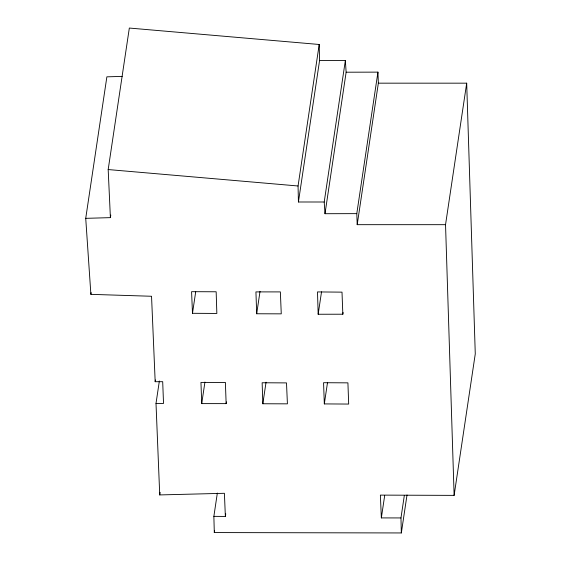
<?xml version="1.0" encoding="UTF-8"?>
<svg xmlns="http://www.w3.org/2000/svg" width="561" height="561" viewBox="0 0 561 561"><rect width="100%" height="100%" fill="white"/><g stroke="black" fill="none" stroke-linecap="round" stroke-linejoin="round"><path stroke-width="0.84" d="M407.013 494.984L401.339 532.95L214.302 532.571L213.867 516.358L225.368 516.436L224.4 493.294L159.731 494.928L156.007 403.443L163.524 403.429L162.697 381.69L155.18 381.711L151.54 296.264L90.889 294.35L85.728 218.341L106.878 76.836L122.186 76.394M85.728 218.341L110.398 217.633L108.182 169.555L129.332 28.05L319.209 44.48L319.574 60.49L298.424 201.995L324.209 202.002L345.359 60.497L319.574 60.49M90.889 294.35L91.148 292.625M110.398 217.633L110.783 215.045M155.18 381.711L155.432 379.986M156.007 403.443L159.359 381.01M159.731 494.928L160.123 492.341M192.486 313.297L191.582 291.685L216.16 291.776L216.848 313.445L192.486 313.297L195.712 291.727M226.406 401.907L226.146 403.632L201.715 403.611L204.94 382.041M213.867 516.358L217.345 493.063M214.302 532.571L214.561 530.846M225.368 516.436L225.753 513.848M256.686 313.767L255.928 291.895L280.36 291.909L281.264 313.851L256.686 313.767L260.038 291.327M262.829 403.759L262.141 382.756L286.496 382.904L287.414 403.843L262.829 403.759L266.054 382.188M298.424 201.995L298.059 185.986L319.209 44.48M346.137 72.208L377.939 72.131L356.789 213.636L324.994 213.713L346.137 72.208L345.359 60.497M343.094 312.491L342.834 314.216L318.171 314.251L321.53 291.818M324.321 403.913L323.564 382.707L347.918 382.854L348.683 404.06L324.321 403.913L327.547 382.343M378.352 83.168L466.689 83.175L445.539 224.68L357.203 224.673L378.352 83.168L377.939 72.131M404.32 495.503L400.968 517.936L381.347 517.915L384.699 495.482M381.347 517.915L380.372 495.111L454.122 495.377L475.272 353.872L466.689 83.175M108.182 169.555L298.059 185.986M324.209 202.002L324.994 213.713M356.789 213.636L357.203 224.673M342.834 314.216L342.007 292.141L317.498 291.923L318.171 314.251M226.146 403.632L225.382 382.427L200.95 382.413L201.715 403.611M445.539 224.68L454.122 495.377M400.968 517.936L401.339 532.95"/></g></svg>
